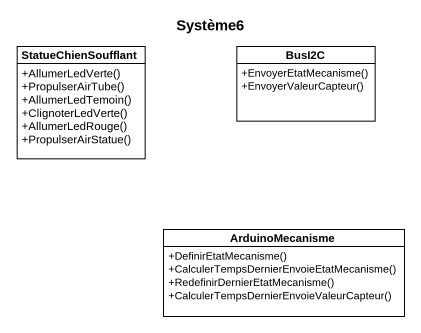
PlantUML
@startuml
title Système6
hide circle
hide empty members
skinparam classAttributeIconSize 0
class StatueChienSoufflant {
  +AllumerLedVerte()
  +PropulserAirTube()
  +AllumerLedTemoin()
  +ClignoterLedVerte()
  +AllumerLedRouge()
  +PropulserAirStatue()
}
class BusI2C {
  +EnvoyerEtatMecanisme()
  +EnvoyerValeurCapteur()
}
class ArduinoMecanisme {
  +DefinirEtatMecanisme()
  +CalculerTempsDernierEnvoieEtatMecanisme()
  +RedefinirDernierEtatMecanisme()
  +CalculerTempsDernierEnvoieValeurCapteur()
}
@enduml
